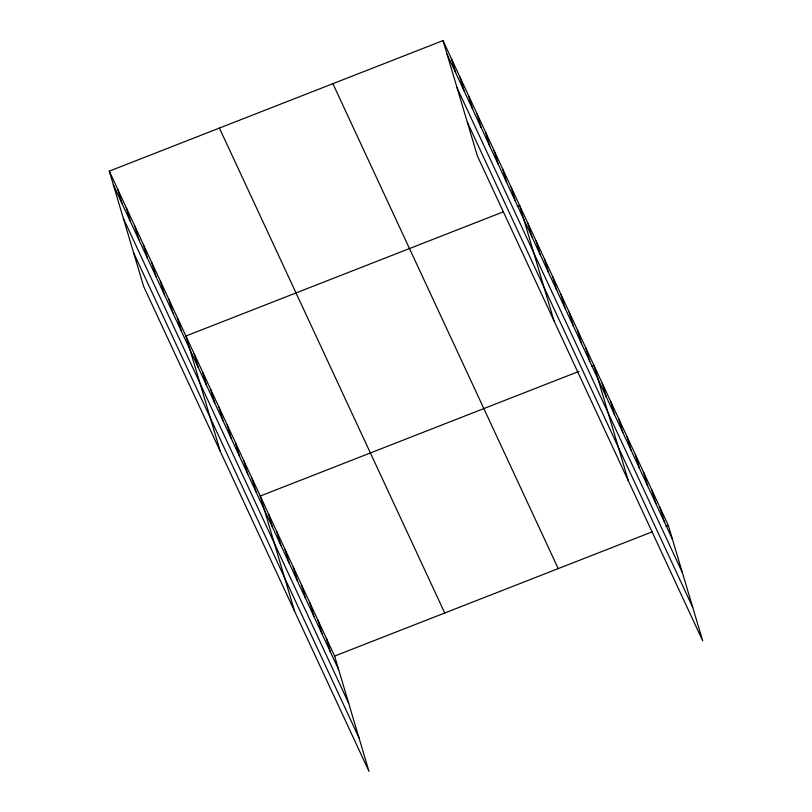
<?xml version="1.0" encoding="UTF-8"?>
<svg xmlns="http://www.w3.org/2000/svg" width="812" height="812" viewBox="0 0 812 812"><rect width="100%" height="100%" fill="white"/><g stroke="black" fill="none" stroke-linecap="round" stroke-linejoin="round"><path stroke-width="1.22" d="M109.285 171.139L334.615 656.066L368.993 771.4L143.663 286.474L109.285 171.139L443.007 40.6L668.337 525.526L702.715 640.861L477.385 155.934L443.007 40.6M503.389 211.82L185.897 336.016L220.275 451.35M517.295 206.38L519.619 205.477L553.997 320.811M578.905 371.399L260.256 496.041L294.634 611.375M591.654 366.415L593.978 365.501L628.356 480.836M334.615 656.066L652.107 531.88M666.013 526.44L668.337 525.526M447.087 54.272L672.407 539.209M457.085 87.818L682.415 572.754M467.387 122.389L692.717 607.315M332.879 83.677L558.209 568.603M219.413 128.063L444.743 612.989M113.355 184.811L338.685 669.738M123.363 218.357L348.693 703.293M133.665 252.918L358.995 737.854M660.075 507.754L664.145 521.426M651.813 489.971L655.883 503.643M643.551 472.188L647.621 485.86M635.288 454.405L639.359 468.088M627.026 436.623L631.097 450.305M618.764 418.85L622.834 432.522M610.502 401.067L614.572 414.739M602.24 383.284L606.31 396.956M585.716 347.719L589.786 361.401M577.454 329.946L581.524 343.618M569.192 312.163L573.272 325.835M560.93 294.38L565.01 308.052M552.667 276.598L556.748 290.28M544.405 258.815L548.486 272.497M536.143 241.042L540.224 254.714M527.881 223.259L531.962 236.931M511.103 187.156L515.184 200.828M502.598 168.835L506.668 182.517M494.082 150.514L498.162 164.197M485.566 132.194L489.646 145.876M477.06 113.883L481.13 127.555M468.544 95.562L472.625 109.234M460.028 77.241L464.109 90.914M451.523 58.921L455.593 72.593M326.353 638.283L330.423 651.965M318.091 620.5L322.161 634.182M309.829 602.727L313.899 616.399M301.567 584.944L305.637 598.617M293.305 567.162L297.375 580.834M285.042 549.379L289.113 563.061M276.78 531.596L280.85 545.278M268.518 513.823L272.588 527.495M251.994 478.258L256.064 491.93M243.732 460.475L247.802 474.157M235.47 442.692L239.54 456.374M227.208 424.92L231.278 438.592M218.946 407.137L223.016 420.809M210.684 389.354L214.754 403.026M202.421 371.571L206.492 385.253M194.159 353.788L198.23 367.471M177.381 317.695L181.462 331.367M168.866 299.374L172.946 313.046M160.36 281.053L164.43 294.726M151.844 262.733L155.924 276.405M143.328 244.412L147.408 258.094M134.822 226.091L138.893 239.773M126.307 207.77L130.387 221.453M117.791 189.46L121.871 203.132"/></g></svg>
